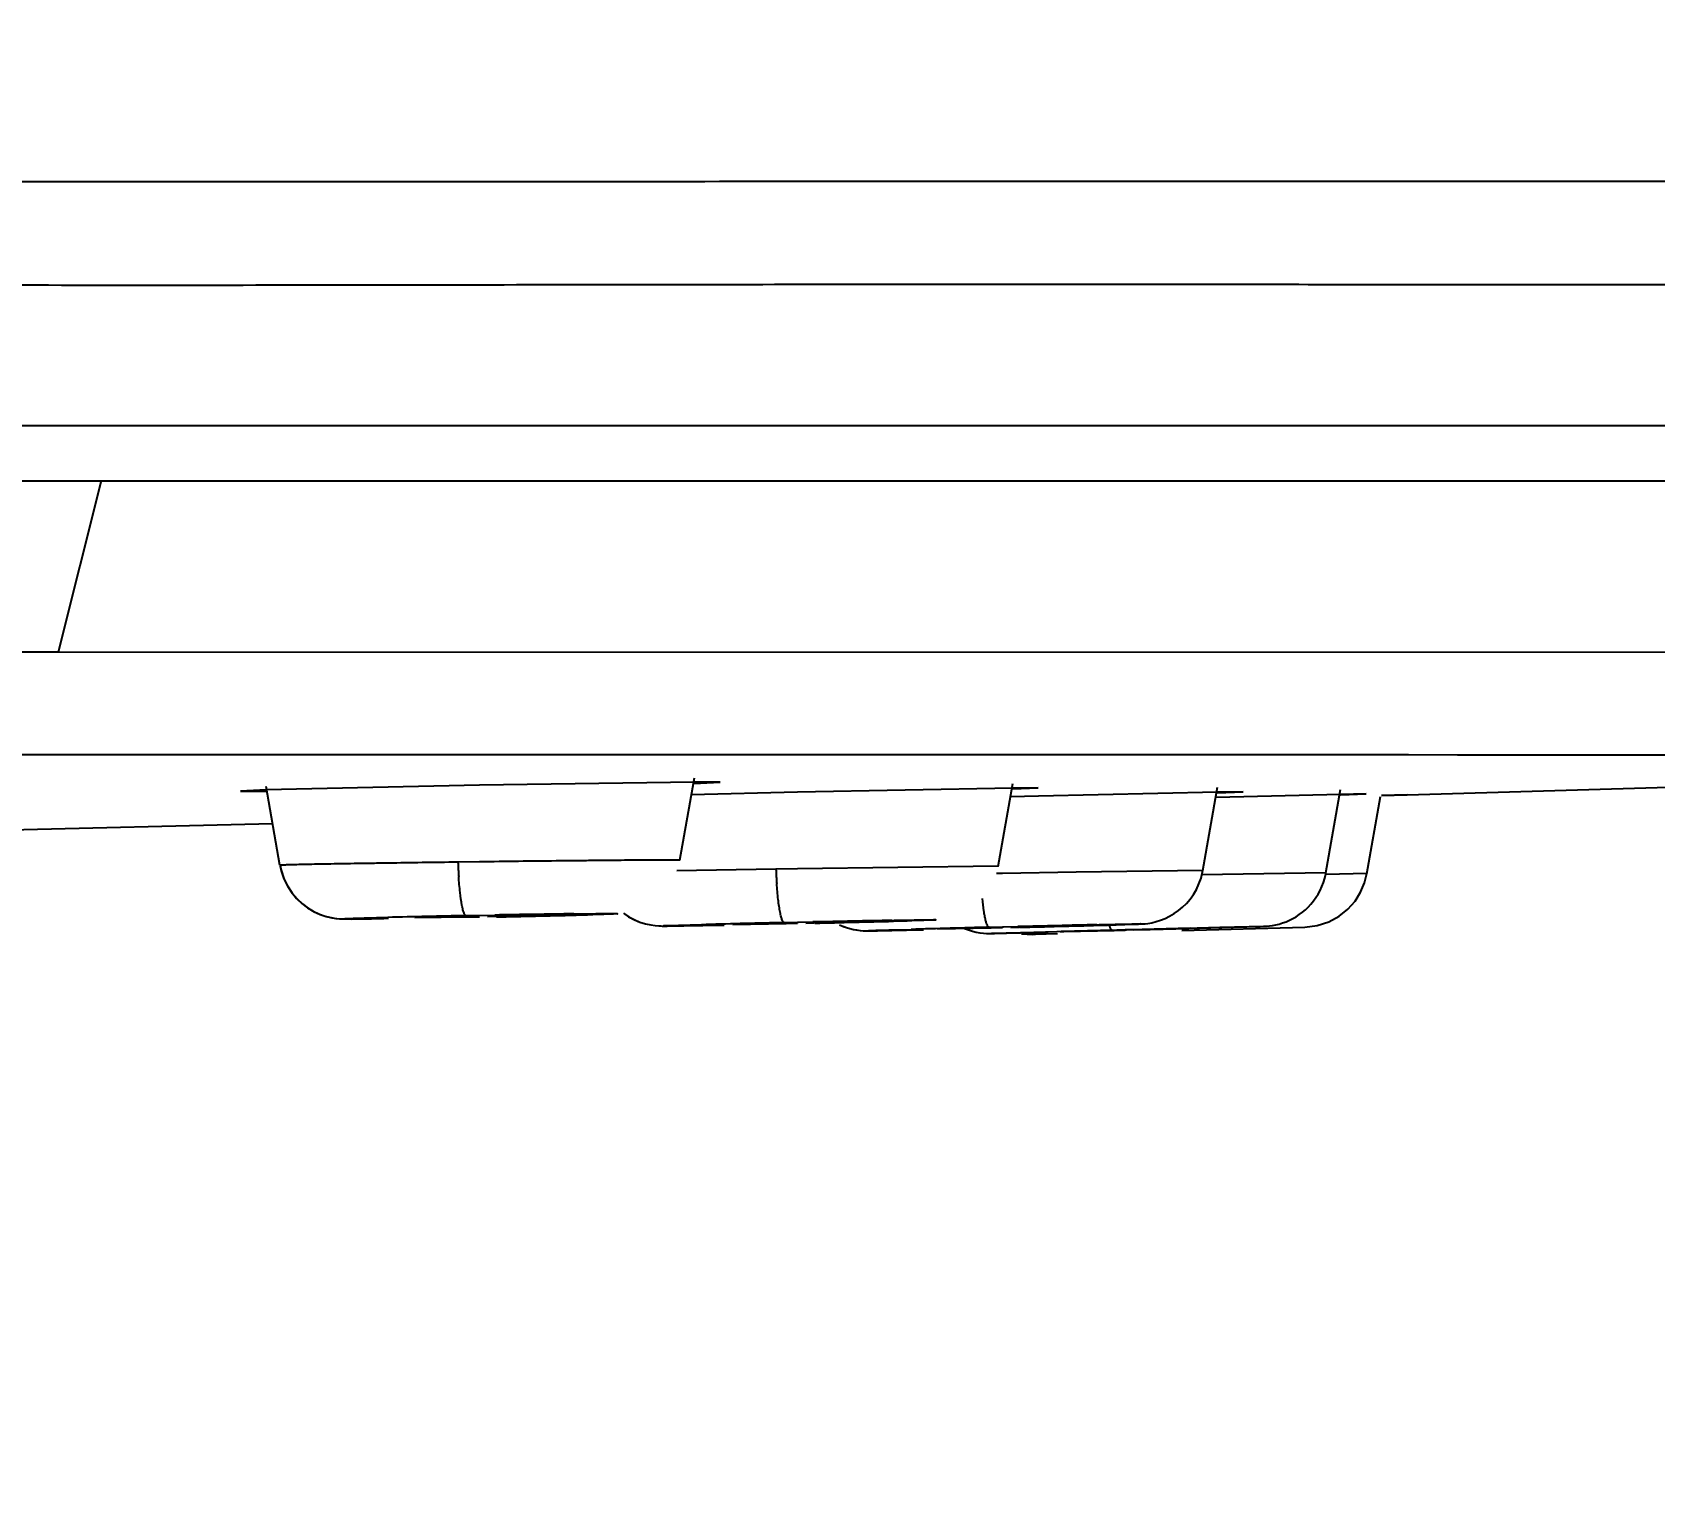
# Model space of a CAD drawing. Header units: millimetres. Extents: x 1236 to 1656, y -100 to 494.
# Drawn here: x 1508.289 to 1510.794, y 389.786 to 392.022 of the extents above; entities that cross this region are included whole.
import ezdxf

# ---------------------------------------------------------------- set-up
doc = ezdxf.new("R2010")
doc.units = ezdxf.units.MM
doc.header["$LTSCALE"] = 0.1
doc.layers.add('DIM', color=3, linetype='Continuous')
doc.styles.get("Standard").update_dxf_attribs({"font": 'arial.ttf'})
doc.dimstyles.new('ISO-25', dxfattribs={"dimtxt": 2.5, "dimasz": 2.5, "dimexe": 1.25, "dimexo": 0.625, "dimtad": 1, "dimlfac": 5, "dimtxsty": 'Standard', "dimcen": 2.5, "dimadec": 0, "dimazin": 0, "dimtfac": 1, "dimtmove": 0, "dimatfit": 3, "dimfxl": 0, "dimarcsym": 0})

# ---------------------------------------------------------------- blocks, each defined once
blk = doc.blocks.new('*D54')
at = {"layer": 'Defpoints', "color": 0}
for p in [(1493.4392, 422.6607), (1493.4392, 405.5297), (1563.4408, 391.5294)]:
    blk.add_point(p, dxfattribs=at)
at = {"layer": 'DIM', "color": 0, "lineweight": -2}
for p, q in [((1493.4392, 406.1547), (1493.4392, 423.9107)), ((1563.4408, 392.1544), (1563.4408, 423.9107)), ((1560.9408, 422.6607), (1495.9392, 422.6607))]:
    blk.add_line(p, q, dxfattribs=at)
at = {"layer": 'DIM', "color": 0}
for points in [[(1495.9392, 423.0773), (1495.9392, 422.244), (1493.4392, 422.6607)], [(1560.9408, 423.0773), (1560.9408, 422.244), (1563.4408, 422.6607)]]:
    blk.add_solid(points, dxfattribs=at)
at = {"layer": 'DIM', "color": 0, "insert": (1528.44, 424.5629), "char_height": 2.5, "attachment_point": 5}
blk.add_mtext('350', dxfattribs=at)
blk = doc.blocks.new('*D43')
at = {"layer": 'Defpoints', "color": 0}
for p in [(1473.7001, 391.7872), (1513.1783, 391.7885), (1513.1783, 382.0926)]:
    blk.add_point(p, dxfattribs=at)
at = {"layer": 'DIM', "color": 0, "lineweight": -2}
for p, q in [((1473.7001, 391.1622), (1473.7001, 380.8426)), ((1513.1783, 391.1635), (1513.1783, 380.8426)), ((1476.2001, 382.0926), (1510.6783, 382.0926))]:
    blk.add_line(p, q, dxfattribs=at)
at = {"layer": 'DIM', "color": 0}
for points in [[(1476.2001, 382.5093), (1476.2001, 381.676), (1473.7001, 382.0926)], [(1510.6783, 382.5093), (1510.6783, 381.676), (1513.1783, 382.0926)]]:
    blk.add_solid(points, dxfattribs=at)
at = {"layer": 'DIM', "color": 0, "insert": (1493.4392, 383.9941), "char_height": 2.5, "attachment_point": 5}
blk.add_mtext('197', dxfattribs=at)

msp = doc.modelspace()

# ---------------------------------------------------------------- linework, layer by layer
for p, q in [((1509.7604, 391.7923), (1509.8013, 391.7923)), ((1509.8013, 391.7923), (1510.2449, 391.7925)), ((1510.2449, 391.7925), (1510.2934, 391.7925)), ((1510.2934, 391.7925), (1510.8947, 391.7922)), ((1512.5448, 391.4144), (1507.4931, 391.4144)), ((1474.1245, 391.3297), (1512.7541, 391.3297)), ((1508.395, 391.3297), (1508.3287, 391.0651)), ((1508.3287, 391.0651), (1503.0116, 391.0643)), ((1511.3021, 391.0644), (1508.3287, 391.0652)), ((1507.8308, 390.9072), (1508.6115, 390.9072)), ((1508.6115, 390.9072), (1508.6996, 390.9072)), ((1508.6996, 390.9072), (1508.9637, 390.9072)), ((1508.9637, 390.9072), (1508.9789, 390.9072)), ((1508.9789, 390.9072), (1509.2162, 390.9071)), ((1509.2162, 390.9071), (1509.4548, 390.9071)), ((1509.4548, 390.9071), (1509.4709, 390.9071)), ((1509.4709, 390.9071), (1509.8437, 390.907)), ((1509.8437, 390.907), (1509.9085, 390.907)), ((1509.9085, 390.907), (1510.1197, 390.907)), ((1510.1197, 390.907), (1510.3102, 390.9069)), ((1510.3102, 390.9069), (1510.4135, 390.9069)), ((1510.4114, 390.845), (1512.4384, 390.9044)), ((1510.4135, 390.9069), (1510.4893, 390.9068)), ((1510.4893, 390.9068), (1512.4364, 390.9044)), ((1509.2886, 390.7438), (1509.3111, 390.8712)), ((1508.6498, 390.8524), (1508.6102, 390.8505)), ((1508.6102, 390.8505), (1508.6497, 390.8501)), ((1508.671, 390.7361), (1508.6496, 390.8575)), ((1508.9789, 390.8598), (1508.6498, 390.8524)), ((1509.311, 390.8646), (1508.9789, 390.8598)), ((1509.4703, 390.8487), (1509.3058, 390.8449)), ((1509.3102, 390.8625), (1509.3505, 390.8643)), ((1509.3505, 390.8643), (1509.311, 390.8646)), ((1509.8024, 390.8553), (1509.4703, 390.8487)), ((1509.7799, 390.7344), (1509.8025, 390.8624)), ((1509.8019, 390.8539), (1509.8419, 390.8555)), ((1509.8419, 390.8555), (1509.8024, 390.8553)), ((1510.1187, 390.8491), (1509.8423, 390.8427)), ((1510.0962, 390.7281), (1510.1188, 390.8565)), ((1510.1183, 390.8481), (1510.1582, 390.8496)), ((1510.1582, 390.8496), (1510.1187, 390.8491)), ((1510.2861, 390.7243), (1510.3088, 390.8531)), ((1510.3084, 390.8448), (1510.3482, 390.8462)), ((1510.3482, 390.8462), (1510.3086, 390.8453)), ((1509.8423, 390.8427), (1509.7989, 390.8417)), ((1510.3086, 390.8453), (1510.1164, 390.8405)), ((1510.3494, 390.7231), (1510.3704, 390.8422)), ((1510.3718, 390.8439), (1510.4114, 390.845)), ((1510.4115, 390.845), (1510.3718, 390.8439)), ((1507.7045, 390.7775), (1508.6596, 390.8006)), ((1508.9791, 390.7413), (1508.9458, 390.7409)), ((1509.4369, 390.7301), (1509.2839, 390.7276)), ((1509.4703, 390.7307), (1509.4369, 390.7301)), ((1509.7799, 390.7345), (1509.4703, 390.7307)), ((1509.7865, 390.7235), (1509.7772, 390.7233)), ((1509.9005, 390.7254), (1509.7865, 390.7235)), ((1510.0962, 390.7281), (1509.9005, 390.7254)), ((1510.2861, 390.7244), (1510.0947, 390.7213)), ((1510.3494, 390.7232), (1510.286, 390.722)), ((1510.3458, 390.709), (1510.3494, 390.7232)), ((1508.7817, 390.6531), (1508.7899, 390.6532)), ((1508.7899, 390.6532), (1508.8, 390.6532)), ((1508.8, 390.6532), (1508.8122, 390.6533)), ((1508.8791, 390.6554), (1508.9606, 390.6563)), ((1508.8809, 390.6556), (1508.8791, 390.6554)), ((1508.9414, 390.6572), (1508.8809, 390.6556)), ((1508.9667, 390.6577), (1508.9414, 390.6572)), ((1508.9583, 390.6583), (1509.0026, 390.6591)), ((1508.9606, 390.6563), (1508.9791, 390.6566)), ((1508.9791, 390.6579), (1508.9667, 390.6577)), ((1509.0051, 390.6584), (1508.9791, 390.6579)), ((1508.9915, 390.6569), (1509.0168, 390.6574)), ((1509.0791, 390.6592), (1509.0051, 390.6584)), ((1509.0168, 390.6574), (1509.0697, 390.6587)), ((1509.0697, 390.6587), (1509.0774, 390.659)), ((1509.0774, 390.659), (1509.0791, 390.6592)), ((1509.1079, 390.6586), (1509.1283, 390.6591)), ((1509.1283, 390.6591), (1509.1459, 390.6595)), ((1509.3703, 390.6448), (1509.4525, 390.6462)), ((1509.4323, 390.6466), (1509.372, 390.645)), ((1509.4575, 390.6472), (1509.4323, 390.6466)), ((1509.4497, 390.6475), (1509.494, 390.6485)), ((1509.4525, 390.6462), (1509.4703, 390.6466)), ((1509.4703, 390.6475), (1509.4575, 390.6472)), ((1509.4962, 390.6481), (1509.4703, 390.6475)), ((1509.483, 390.6469), (1509.5083, 390.6475)), ((1509.5703, 390.6493), (1509.4962, 390.6481)), ((1509.5083, 390.6475), (1509.561, 390.6489)), ((1509.561, 390.6489), (1509.5686, 390.6492)), ((1509.5626, 390.6483), (1509.5828, 390.6488)), ((1509.5686, 390.6492), (1509.5703, 390.6493)), ((1509.5828, 390.6488), (1509.6181, 390.6497)), ((1509.6181, 390.6497), (1509.6396, 390.6503)), ((1509.9897, 390.645), (1509.9967, 390.6453)), ((1509.9967, 390.6453), (1510.0002, 390.6454)), ((1509.2691, 390.6423), (1509.2781, 390.6424)), ((1509.2781, 390.6424), (1509.2945, 390.6426)), ((1509.2945, 390.6426), (1509.3241, 390.6431)), ((1509.3241, 390.6431), (1509.3569, 390.6437)), ((1509.372, 390.645), (1509.3703, 390.6448)), ((1509.5843, 390.635), (1509.5935, 390.6351)), ((1509.5935, 390.6351), (1509.6386, 390.636)), ((1509.6169, 390.6363), (1509.6454, 390.6371)), ((1509.6386, 390.636), (1509.6645, 390.6366)), ((1509.6865, 390.6377), (1509.7692, 390.6394)), ((1509.6882, 390.6378), (1509.6865, 390.6377)), ((1509.7483, 390.6395), (1509.6882, 390.6378)), ((1509.7735, 390.6402), (1509.7483, 390.6395)), ((1509.7661, 390.6403), (1509.8104, 390.6414)), ((1509.7692, 390.6394), (1509.7865, 390.6399)), ((1509.8373, 390.6322), (1509.7697, 390.6307)), ((1509.77, 390.6306), (1509.7745, 390.6307)), ((1509.7865, 390.6405), (1509.7735, 390.6402)), ((1509.7745, 390.6307), (1509.8104, 390.6315)), ((1509.8123, 390.6411), (1509.7865, 390.6405)), ((1509.7932, 390.6311), (1509.857, 390.6327)), ((1509.7995, 390.6402), (1509.8247, 390.6408)), ((1509.8864, 390.6427), (1509.8123, 390.6411)), ((1509.8158, 390.6303), (1509.8329, 390.6292)), ((1509.8247, 390.6408), (1509.8772, 390.6423)), ((1509.8375, 390.6294), (1509.8331, 390.6293)), ((1509.8353, 390.6327), (1509.8707, 390.6336)), ((1509.8718, 390.6303), (1509.8371, 390.6294)), ((1509.8707, 390.6336), (1509.9107, 390.6347)), ((1509.878, 390.6336), (1509.8763, 390.6335)), ((1509.8763, 390.6335), (1509.8812, 390.6336)), ((1509.8768, 390.6418), (1509.9041, 390.6426)), ((1509.8772, 390.6423), (1509.8847, 390.6426)), ((1509.938, 390.6353), (1509.878, 390.6336)), ((1509.8812, 390.6336), (1509.9593, 390.6356)), ((1509.8847, 390.6426), (1509.8864, 390.6427)), ((1509.9041, 390.6426), (1509.9489, 390.6438)), ((1509.9107, 390.6347), (1509.9561, 390.6359)), ((1509.9632, 390.636), (1509.938, 390.6353)), ((1509.9489, 390.6438), (1509.9754, 390.6446)), ((1509.9561, 390.6359), (1510.0004, 390.6371)), ((1509.9593, 390.6356), (1509.9763, 390.636)), ((1509.9763, 390.6363), (1509.9632, 390.636)), ((1509.9754, 390.6446), (1509.9897, 390.645)), ((1510.0022, 390.637), (1509.9763, 390.6363)), ((1509.9894, 390.6363), (1510.0146, 390.637)), ((1510.0004, 390.6371), (1510.1224, 390.6403)), ((1510.0763, 390.6388), (1510.0022, 390.637)), ((1510.1249, 390.6399), (1510.0038, 390.6366)), ((1510.0146, 390.637), (1510.0746, 390.6387)), ((1510.0637, 390.6355), (1510.2535, 390.6406)), ((1510.074, 390.6384), (1510.1428, 390.6403)), ((1510.0746, 390.6387), (1510.0763, 390.6388)), ((1510.1224, 390.6403), (1510.1902, 390.6418)), ((1510.1428, 390.6403), (1510.1639, 390.641)), ((1510.1639, 390.641), (1510.1846, 390.6416)), ((1510.1846, 390.6416), (1510.1897, 390.6418)), ((1510.1897, 390.6418), (1510.1917, 390.6419))]:
    msp.add_line(p, q)
for points in [[(1508.671, 390.736), (1508.6727, 390.7284), (1508.6768, 390.7159), (1508.6824, 390.7043)], [(1508.6711, 390.736), (1508.6729, 390.7277), (1508.6772, 390.7151), (1508.6829, 390.7035), (1508.6898, 390.6931), (1508.6975, 390.6841), (1508.7058, 390.6763), (1508.7147, 390.6698), (1508.7239, 390.6644), (1508.7333, 390.6602), (1508.7425, 390.6571), (1508.7513, 390.655), (1508.7588, 390.6539), (1508.7638, 390.6535), (1508.7675, 390.6533), (1508.7702, 390.6532), (1508.7726, 390.6532), (1508.7753, 390.6532), (1508.7817, 390.6531)], [(1510.0002, 390.6454), (1510.0016, 390.6455), (1510.0035, 390.6456), (1510.0068, 390.6459), (1510.0112, 390.6464), (1510.0171, 390.6474), (1510.0239, 390.649), (1510.0308, 390.6511), (1510.0378, 390.6539), (1510.0448, 390.6573), (1510.0517, 390.6614), (1510.0584, 390.666), (1510.0648, 390.6713), (1510.0708, 390.6772), (1510.0764, 390.6838), (1510.0815, 390.691), (1510.0861, 390.6988), (1510.0901, 390.7072), (1510.0933, 390.7163), (1510.0957, 390.7259), (1510.0962, 390.7281)], [(1510.1917, 390.6419), (1510.1931, 390.6419), (1510.1956, 390.6421), (1510.199, 390.6424), (1510.2034, 390.643), (1510.2085, 390.644), (1510.2138, 390.6453), (1510.2193, 390.647), (1510.2246, 390.6489), (1510.2299, 390.6512), (1510.235, 390.6538), (1510.2401, 390.6567), (1510.245, 390.6599), (1510.2498, 390.6635), (1510.2544, 390.6674), (1510.2588, 390.6716), (1510.263, 390.6761), (1510.2669, 390.681), (1510.2706, 390.6861), (1510.2741, 390.6916), (1510.2771, 390.6973), (1510.2799, 390.7033), (1510.2822, 390.7096), (1510.2842, 390.7162), (1510.2858, 390.723), (1510.2861, 390.7244)], [(1508.6824, 390.7043), (1508.6891, 390.694), (1508.6966, 390.6849), (1508.7048, 390.6771), (1508.7135, 390.6705), (1508.7225, 390.6651), (1508.7319, 390.6607), (1508.741, 390.6575), (1508.7498, 390.6553), (1508.7574, 390.6541), (1508.7628, 390.6536), (1508.7646, 390.6535)], [(1510.2536, 390.6406), (1510.2726, 390.6429), (1510.2905, 390.6487), (1510.3064, 390.6574), (1510.32, 390.6683), (1510.3311, 390.6809), (1510.3397, 390.6946), (1510.3458, 390.709)], [(1509.0725, 390.6578), (1509.0849, 390.6581), (1509.1079, 390.6586)], [(1509.2016, 390.6619), (1509.2096, 390.6565), (1509.2182, 390.652), (1509.2269, 390.6484), (1509.2355, 390.6457), (1509.2436, 390.6439), (1509.2505, 390.6429), (1509.2559, 390.6425), (1509.2589, 390.6424), (1509.261, 390.6423), (1509.2629, 390.6423), (1509.2647, 390.6423), (1509.2691, 390.6423)], [(1509.2016, 390.6619), (1509.2093, 390.6567), (1509.2179, 390.6521), (1509.2266, 390.6484), (1509.2353, 390.6457), (1509.2355, 390.6457)], [(1509.5351, 390.6442), (1509.5424, 390.6412), (1509.5496, 390.6388), (1509.5566, 390.6371), (1509.5634, 390.6359)], [(1509.5402, 390.642), (1509.5474, 390.6395), (1509.5543, 390.6376), (1509.5612, 390.6363), (1509.5671, 390.6355)], [(1509.5671, 390.6355), (1509.5717, 390.6351), (1509.5751, 390.635), (1509.577, 390.6349), (1509.5784, 390.6349), (1509.5797, 390.6349), (1509.5811, 390.6349), (1509.5843, 390.635)], [(1509.7272, 390.6389), (1509.7279, 390.6386), (1509.7341, 390.6362), (1509.7402, 390.6343), (1509.7462, 390.6328), (1509.7519, 390.6318), (1509.7574, 390.6311), (1509.7621, 390.6308), (1509.7651, 390.6306), (1509.7672, 390.6306), (1509.7684, 390.6306), (1509.77, 390.6306)]]:
    msp.add_lwpolyline(points)
for centre, radius, start, end in [((1509.7525, 390.7718), 0.8073, 182.1982, 183.7791), ((1510.2361, 390.7637), 0.7999, 182.4049, 184.0037), ((1509.3613, 369.2526), 21.4094, 91.07871, 91.40221), ((1509.4851, 363.7847), 26.8788, 90.76867, 91.02854), ((1508.6033, 412.0049), 21.3523, 271.07831, 271.40361), ((1510.1589, 359.0816), 31.5739, 91.28695, 91.5062), ((1510.3637, 350.8912), 39.7668, 91.07733, 91.25307), ((1508.7899, 422.1278), 31.489, 271.28668, 271.50716), ((1510.9073, 345.0843), 45.5703, 91.43494, 91.5868), ((1511.2275, 333.1335), 57.5253, 91.289998, 91.411533), ((1508.6757, 436.0735), 45.4475, 271.43475, 271.58746)]:
    msp.add_arc(centre, radius, start, end)
for points, knots in [([(1493.4392, 391.792), (1494.1797, 391.7923), (1495.6579, 391.7926), (1497.8688, 391.7919), (1500.0625, 391.7923), (1501.8744, 391.7921), (1503.3035, 391.7923), (1504.3512, 391.7927), (1505.3739, 391.7935), (1506.207, 391.7939), (1506.8541, 391.7936), (1507.4668, 391.7928), (1508.1908, 391.7916), (1509.0022, 391.7918), (1509.5171, 391.7922), (1509.7604, 391.7923)], [0, 0, 0, 0, 0.136111, 0.271708, 0.406381, 0.539336, 0.604747, 0.669067, 0.731911, 0.792739, 0.82219, 0.850865, 0.905361, 0.95527, 1, 1, 1, 1]), ([(1507.6016, 391.6331), (1507.8255, 391.6328), (1508.1566, 391.632), (1508.5913, 391.6319), (1508.9014, 391.6323), (1509.1991, 391.6328), (1509.5677, 391.6332), (1509.992, 391.6332), (1510.457, 391.6329), (1510.8631, 391.6327), (1511.2103, 391.6328), (1511.5018, 391.6328), (1511.7438, 391.633), (1511.9442, 391.6332), (1512.11, 391.6331), (1512.2473, 391.6324), (1512.3466, 391.6309), (1512.4162, 391.629), (1512.4629, 391.628), (1512.5071, 391.6277), (1512.562, 391.6286), (1512.6022, 391.6303), (1512.6285, 391.6313)], [0, 0, 0, 0, 0.133607, 0.19758, 0.259399, 0.318713, 0.375203, 0.479409, 0.571916, 0.652723, 0.721724, 0.779117, 0.826691, 0.866143, 0.898715, 0.925633, 0.948075, 0.957981, 0.967221, 0.97596, 0.984311, 1, 1, 1, 1]), ([(1508.9458, 390.7409), (1508.9273, 390.7406), (1508.8915, 390.7402), (1508.8475, 390.7395), (1508.8143, 390.739), (1508.7913, 390.7387), (1508.7699, 390.7383), (1508.7503, 390.738), (1508.7326, 390.7377), (1508.717, 390.7374), (1508.7036, 390.7371), (1508.6938, 390.7369), (1508.6871, 390.7367), (1508.683, 390.7366), (1508.6795, 390.7365), (1508.6766, 390.7364), (1508.6746, 390.7363), (1508.6733, 390.7362), (1508.6725, 390.7362), (1508.6719, 390.7362), (1508.6715, 390.7361), (1508.6713, 390.7361), (1508.6711, 390.7361), (1508.6711, 390.736)], [0, 0, 0, 0, 0.201702, 0.391591, 0.480384, 0.564206, 0.642334, 0.714046, 0.778623, 0.835528, 0.884462, 0.925141, 0.942296, 0.957281, 0.970063, 0.980614, 0.988908, 0.992201, 0.994919, 0.99706, 0.99862, 0.999599, 1, 1, 1, 1]), ([(1509.2886, 390.7438), (1509.2886, 390.7439), (1509.2884, 390.7439), (1509.2882, 390.7439), (1509.2877, 390.7439), (1509.287, 390.744), (1509.2862, 390.744), (1509.2847, 390.744), (1509.2823, 390.744), (1509.279, 390.7441), (1509.2749, 390.7441), (1509.2701, 390.7441), (1509.2647, 390.7441), (1509.2585, 390.7441), (1509.2489, 390.744), (1509.2354, 390.744), (1509.2174, 390.7438), (1509.197, 390.7437), (1509.1746, 390.7435), (1509.1503, 390.7432), (1509.1244, 390.743), (1509.0872, 390.7426), (1509.0386, 390.7421), (1508.9992, 390.7416), (1508.9791, 390.7413)], [0, 0, 0, 0, 0.000355, 0.001303, 0.002856, 0.005012, 0.007769, 0.011122, 0.019607, 0.030438, 0.043588, 0.059027, 0.076728, 0.096662, 0.118789, 0.169353, 0.227856, 0.293728, 0.366388, 0.445144, 0.529239, 0.617916, 0.80562, 1, 1, 1, 1]), ([(1508.9583, 390.6582), (1508.9577, 390.6583), (1508.9567, 390.6591), (1508.9559, 390.6606), (1508.9547, 390.6632), (1508.9533, 390.6678), (1508.9511, 390.6784), (1508.9488, 390.6956), (1508.9475, 390.7104), (1508.947, 390.7186)], [0, 0, 0, 0, 0.029022, 0.052203, 0.082594, 0.167192, 0.283746, 0.602657, 1, 1, 1, 1]), ([(1509.4497, 390.6475), (1509.4491, 390.6475), (1509.4482, 390.6483), (1509.4473, 390.6498), (1509.4461, 390.6524), (1509.4447, 390.657), (1509.4431, 390.6641), (1509.4416, 390.673), (1509.4397, 390.6878), (1509.4387, 390.6996), (1509.4381, 390.7079)], [0, 0, 0, 0, 0.029003, 0.052099, 0.082397, 0.166837, 0.283307, 0.429672, 0.602362, 1, 1, 1, 1]), ([(1509.7661, 390.6403), (1509.7656, 390.6403), (1509.7648, 390.6408), (1509.764, 390.6418), (1509.763, 390.6437), (1509.7618, 390.6469), (1509.7605, 390.6519), (1509.7591, 390.6583), (1509.7573, 390.6694), (1509.7563, 390.6783), (1509.7556, 390.6846)], [0, 0, 0, 0, 0.031451, 0.054648, 0.084314, 0.165462, 0.277621, 0.419741, 0.589966, 1, 1, 1, 1]), ([(1508.8386, 390.6537), (1508.8292, 390.6536), (1508.8159, 390.6534), (1508.7994, 390.6533), (1508.7898, 390.6532), (1508.783, 390.6532), (1508.7786, 390.6532), (1508.7761, 390.6532), (1508.7742, 390.6532), (1508.7726, 390.6533), (1508.772, 390.6533), (1508.7712, 390.6534), (1508.7719, 390.6536), (1508.7725, 390.6536), (1508.7739, 390.6537), (1508.7758, 390.6538), (1508.7782, 390.6539), (1508.7825, 390.6541), (1508.7891, 390.6543), (1508.7986, 390.6546), (1508.8149, 390.6551), (1508.8281, 390.6554), (1508.8374, 390.6557)], [0, 0, 0, 0, 0.212465, 0.299043, 0.371367, 0.4287, 0.451516, 0.470307, 0.484997, 0.495571, 0.502036, 0.504425, 0.506283, 0.512195, 0.522203, 0.536307, 0.554493, 0.576688, 0.632769, 0.703878, 0.78934, 1, 1, 1, 1]), ([(1509.1245, 390.661), (1509.134, 390.6611), (1509.1473, 390.6613), (1509.1638, 390.6614), (1509.1735, 390.6615), (1509.1811, 390.6615), (1509.1862, 390.6615), (1509.1892, 390.6614), (1509.1905, 390.6614), (1509.1912, 390.6614), (1509.1916, 390.6613), (1509.1918, 390.6613), (1509.192, 390.6613), (1509.1919, 390.6612), (1509.1917, 390.6612), (1509.1914, 390.6611), (1509.1907, 390.6611), (1509.1895, 390.661), (1509.1877, 390.6609), (1509.1853, 390.6608), (1509.181, 390.6606), (1509.1744, 390.6604), (1509.165, 390.6601), (1509.1487, 390.6596), (1509.1356, 390.6593), (1509.1263, 390.659)], [0, 0, 0, 0, 0.21288, 0.299706, 0.372298, 0.429913, 0.471807, 0.486641, 0.497358, 0.501176, 0.503967, 0.505738, 0.506507, 0.506911, 0.50827, 0.510645, 0.514042, 0.523909, 0.537875, 0.555923, 0.577981, 0.633792, 0.704634, 0.789834, 1, 1, 1, 1]), ([(1509.616, 390.651), (1509.6255, 390.6512), (1509.6388, 390.6514), (1509.6554, 390.6517), (1509.665, 390.6518), (1509.6727, 390.6519), (1509.6778, 390.6519), (1509.6808, 390.6519), (1509.6823, 390.6519), (1509.683, 390.6519), (1509.6838, 390.6519), (1509.6832, 390.6517), (1509.6826, 390.6517), (1509.6812, 390.6516), (1509.6784, 390.6515), (1509.6735, 390.6513), (1509.6662, 390.6511), (1509.6568, 390.6508), (1509.6405, 390.6503), (1509.6274, 390.6499), (1509.6181, 390.6497)], [0, 0, 0, 0, 0.213199, 0.300195, 0.372962, 0.430756, 0.472828, 0.48775, 0.498553, 0.505242, 0.507831, 0.50942, 0.515089, 0.52486, 0.538734, 0.578666, 0.634314, 0.705005, 0.790067, 1, 1, 1, 1]), ([(1509.9324, 390.6443), (1509.9419, 390.6445), (1509.9584, 390.6449), (1509.9778, 390.6452), (1509.989, 390.6454), (1509.9951, 390.6455), (1509.9976, 390.6456), (1510.0008, 390.6455), (1509.9981, 390.6453), (1509.9957, 390.6453), (1509.99, 390.645), (1509.9791, 390.6447), (1509.9602, 390.6441), (1509.9441, 390.6437), (1509.9347, 390.6434)], [0, 0, 0, 0, 0.213409, 0.373408, 0.431324, 0.473521, 0.499369, 0.508755, 0.515851, 0.539365, 0.579173, 0.634704, 0.790244, 1, 1, 1, 1]), ([(1509.3305, 390.6433), (1509.321, 390.6431), (1509.3077, 390.6429), (1509.2912, 390.6426), (1509.2815, 390.6425), (1509.2739, 390.6424), (1509.2688, 390.6424), (1509.2659, 390.6423), (1509.2643, 390.6424), (1509.2637, 390.6424), (1509.2629, 390.6424), (1509.2636, 390.6425), (1509.2642, 390.6426), (1509.2656, 390.6427), (1509.2684, 390.6428), (1509.2733, 390.643), (1509.2807, 390.6432), (1509.2901, 390.6435), (1509.3064, 390.644), (1509.3196, 390.6443), (1509.3289, 390.6446)], [0, 0, 0, 0, 0.212769, 0.299512, 0.372005, 0.429512, 0.471293, 0.486069, 0.496726, 0.50327, 0.505717, 0.507445, 0.513257, 0.523169, 0.537182, 0.577388, 0.633305, 0.70426, 0.789581, 1, 1, 1, 1]), ([(1509.6471, 390.6362), (1509.6388, 390.636), (1509.6268, 390.6358), (1509.6118, 390.6355), (1509.6027, 390.6353), (1509.595, 390.6352), (1509.5895, 390.6351), (1509.5859, 390.635), (1509.5839, 390.635), (1509.5822, 390.635), (1509.5811, 390.635), (1509.5804, 390.635), (1509.5801, 390.635), (1509.5798, 390.635), (1509.5797, 390.635), (1509.5796, 390.635), (1509.5797, 390.635), (1509.5798, 390.6351), (1509.5801, 390.6351), (1509.5805, 390.6351), (1509.581, 390.6351), (1509.5816, 390.6352), (1509.5825, 390.6352), (1509.584, 390.6353), (1509.5871, 390.6354), (1509.5919, 390.6355), (1509.5989, 390.6358), (1509.6074, 390.636), (1509.6136, 390.6362), (1509.6169, 390.6363)], [0, 0, 0, 0, 0.239924, 0.341175, 0.428908, 0.502495, 0.561311, 0.584985, 0.604731, 0.620494, 0.632268, 0.63666, 0.640056, 0.642457, 0.643865, 0.644293, 0.644899, 0.64649, 0.649073, 0.65265, 0.657221, 0.662786, 0.669343, 0.685438, 0.705488, 0.757189, 0.823886, 0.905013, 1, 1, 1, 1]), ([(1509.9561, 390.6359), (1509.9557, 390.6359), (1509.9547, 390.6364), (1509.9537, 390.6379), (1509.9526, 390.6403), (1509.9519, 390.6422), (1509.9516, 390.6434)], [0, 0, 0, 0, 0.127796, 0.321682, 0.608229, 1, 1, 1, 1])]:
    msp.add_open_spline(points, degree=3, knots=knots)

# ---------------------------------------------------------------- dimensions: what is measured, and where the dimension line sits
at = {"layer": 'DIM'}
dim = msp.add_linear_dim(base=(1493.4392, 422.6607), p1=(1563.4408, 391.5294), p2=(1493.4392, 405.5297), text='350', dimstyle='ISO-25', dxfattribs=at)
dim.commit()
dim.dimension.update_dxf_attribs({"geometry": '*D54', "text_midpoint": (1528.44, 424.5629)})
dim = msp.add_linear_dim(base=(1513.1783, 382.0926), p1=(1473.7001, 391.7872), p2=(1513.1783, 391.7885), text='197', dimstyle='ISO-25', dxfattribs=at)
dim.commit()
dim.dimension.update_dxf_attribs({"geometry": '*D43', "text_midpoint": (1493.4392, 382.0926), "dimtype": 160})

doc.saveas('drawing.dxf')
